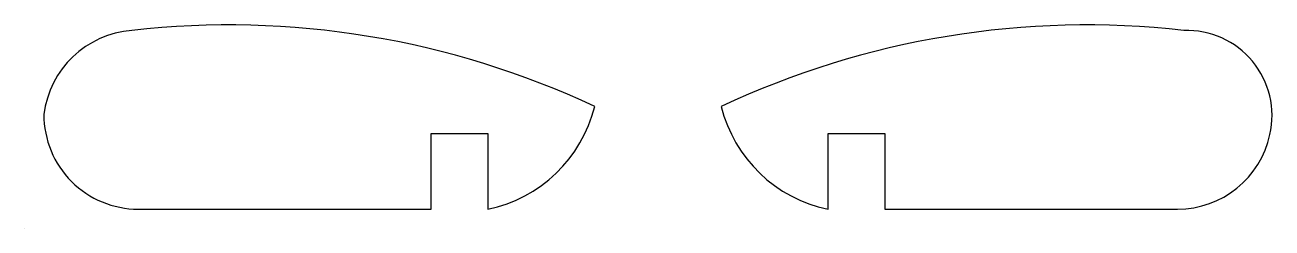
# Model space of a CAD drawing. Header units: millimetres. Extents: x -10.2 to 55.8, y -33.7 to -23.
import ezdxf

# ---------------------------------------------------------------- set-up
doc = ezdxf.new("R2010")
doc.units = ezdxf.units.MM
doc.layers.add('Corte exterior', color=1, linetype='Continuous', true_color=0xff0000)
doc.layers.add('grabado linea medio', color=3, linetype='Continuous', true_color=0x00ff00)

msp = doc.modelspace()

# ---------------------------------------------------------------- linework, layer by layer
at = {"layer": 'Corte exterior'}
for p, q in [((11.298, -28.74), (14.298, -28.74)), ((11.298, -32.74), (11.298, -28.74)), ((14.298, -28.74), (14.298, -32.74)), ((32.298, -28.74), (35.298, -28.74)), ((32.298, -32.74), (32.298, -28.74)), ((35.298, -28.74), (35.298, -32.74)), ((-4.202, -32.74), (11.298, -32.74)), ((35.298, -32.74), (50.798, -32.74))]:
    msp.add_line(p, q, dxfattribs=at)
at = {"layer": 'Corte exterior', "flags": 128}
msp.add_lwpolyline([(-10.203, -33.74), (-10.203, -33.74)], close=True, dxfattribs=at)
msp.add_lwpolyline([(-10.203, -33.74), (-10.203, -33.74)], close=True, dxfattribs=at)
at = {"layer": 'Corte exterior'}
for centre, radius, start, end in [((-4.153, -28.359), 5.087, 94.33506, 173.01342), ((51.286, -27.795), 4.511, 347.21729, 91.94358), ((12.82, -25.547), 7.344, 281.61173, 346.11948), ((33.776, -25.547), 7.344, 193.88052, 258.38827), ((-4.202, -27.74), 5, 179.99868, 270), ((50.798, -27.74), 5, 270, 347.84081)]:
    msp.add_arc(centre, radius, start, end, dxfattribs=at)
at = {"layer": 'grabado linea medio'}
for centre, start, end in [((0.595, -68.588), 64.88035, 96.46379), ((46.001, -68.588), 83.53621, 115.11965)]:
    msp.add_arc(centre, 45.592, start, end, dxfattribs=at)

doc.saveas('drawing.dxf')
